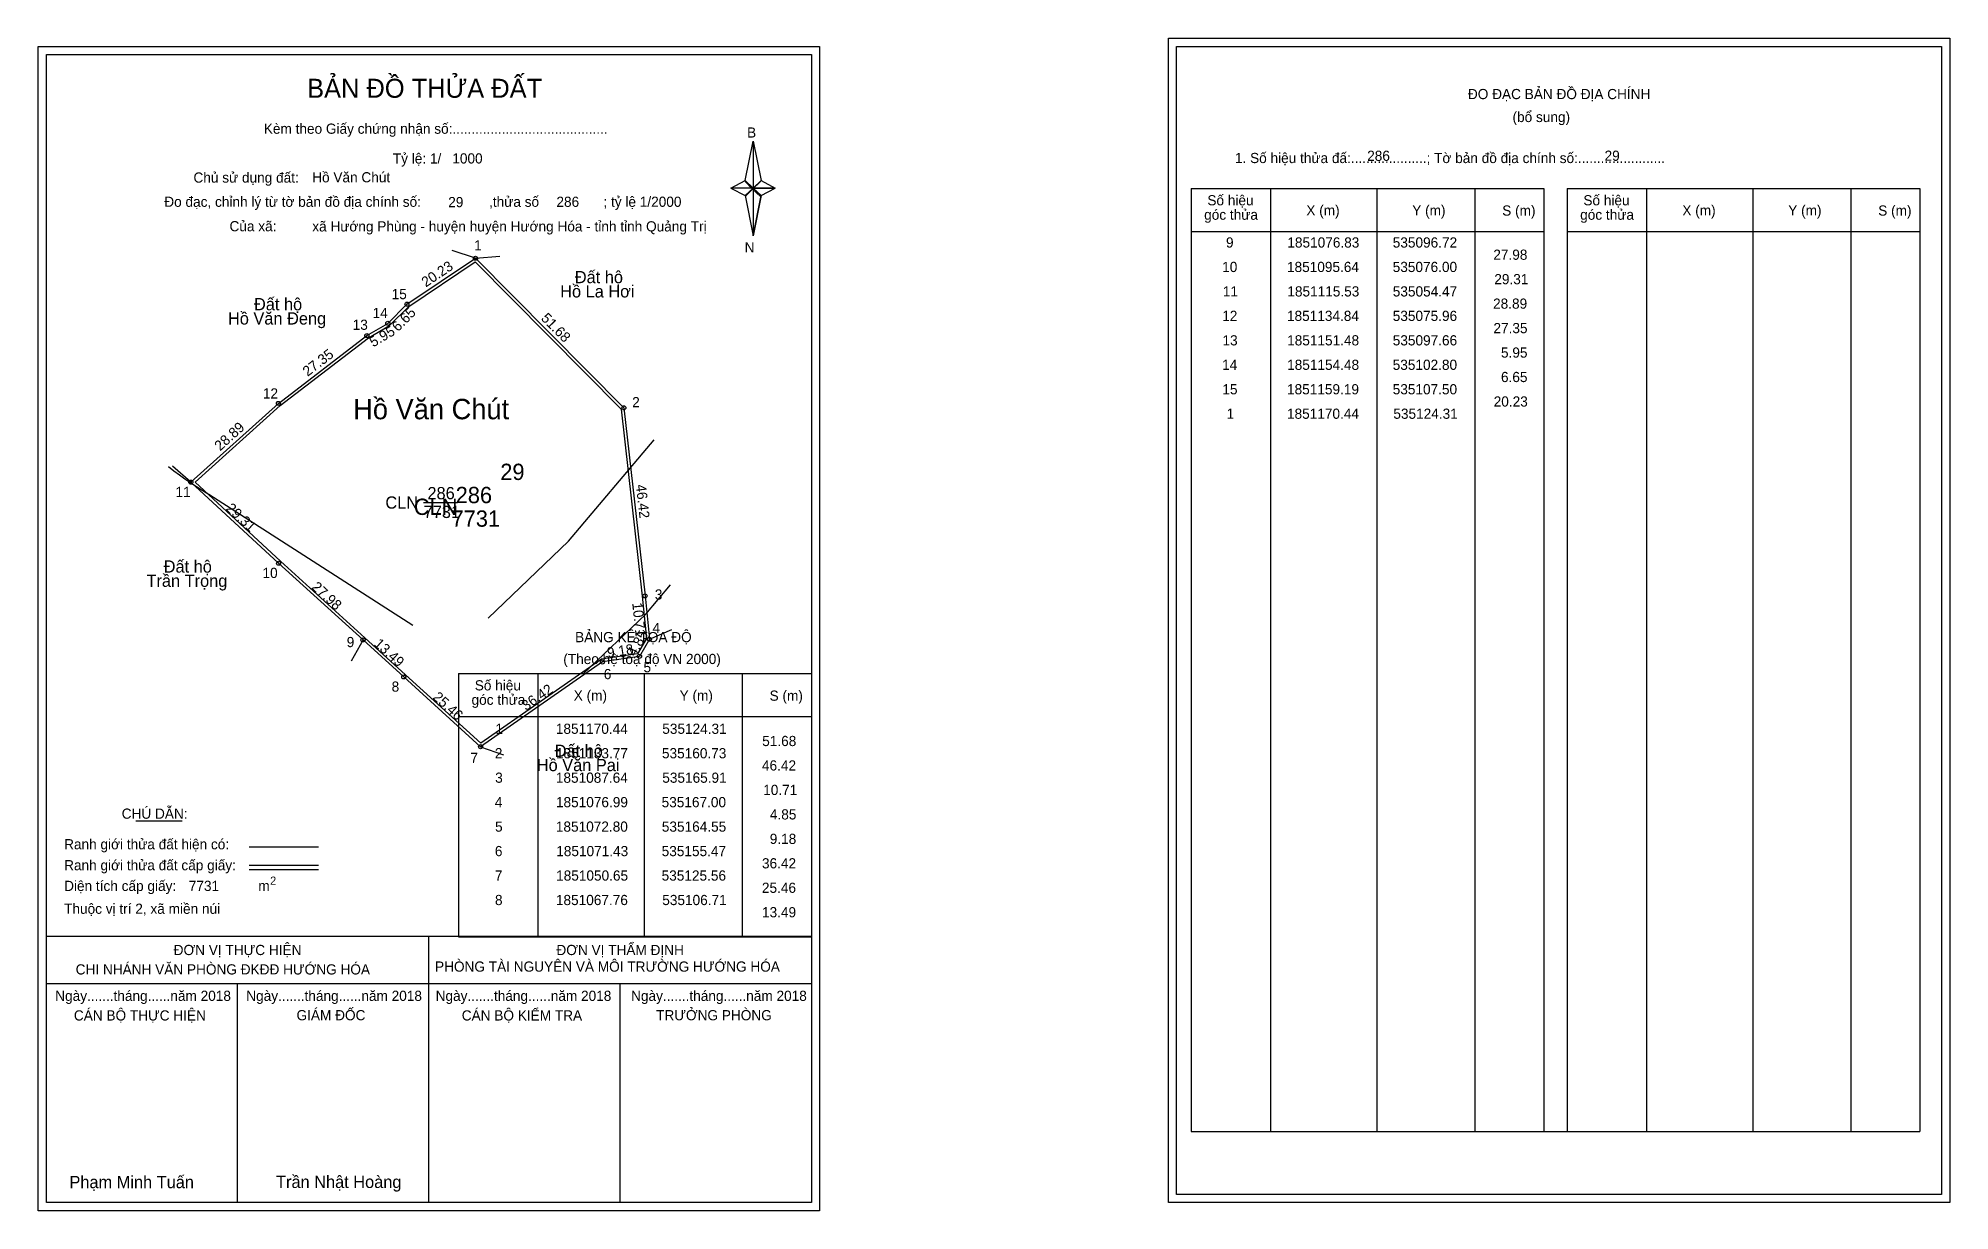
# Model space of a CAD drawing. Extents: x 535017 to 535486, y 1850937 to 1851224.
import ezdxf

# ---------------------------------------------------------------- set-up
doc = ezdxf.new("R2010")
doc.units = 0
for name, color, linetype in [('Level 1', 7, 'Continuous'), ('Level 10', 7, 'Continuous'), ('Level 11', 7, 'Continuous'), ('Level 12', 7, 'Continuous'), ('Level 13', 7, 'Continuous'), ('Level 2', 7, 'Continuous'), ('Level 27', 7, 'Continuous'), ('Level 3', 7, 'Continuous'), ('Level 36', 7, 'Continuous'), ('Level 4', 7, 'Continuous'), ('Level 49', 7, 'Continuous'), ('Level 5', 7, 'Continuous'), ('Level 53', 7, 'Continuous'), ('Level 55', 7, 'Continuous'), ('Level 6', 7, 'Continuous'), ('Level 63', 7, 'Continuous'), ('Level 7', 7, 'Continuous'), ('Level 9', 7, 'Continuous')]:
    doc.layers.add(name, color=color, linetype=linetype)

msp = doc.modelspace()

# ---------------------------------------------------------------- linework, layer by layer
at = {"layer": 'Level 1'}
for p, q in [((535019.03, 1851220.41), (535019.03, 1851220.41)), ((535296.35, 1851222.41), (535296.35, 1851222.41)), ((535190.45, 1851189.53), (535192.42, 1851199.17)), ((535192.42, 1851199.17), (535192.42, 1851187.64)), ((535192.42, 1851199.17), (535194.39, 1851189.53)), ((535187.01, 1851187.64), (535190.45, 1851189.53)), ((535190.45, 1851189.53), (535192.42, 1851187.64)), ((535192.27, 1851187.42), (535190.45, 1851189.31)), ((535192.42, 1851187.64), (535190.45, 1851185.8)), ((535192.27, 1851187.42), (535190.45, 1851185.58)), ((535190.45, 1851185.58), (535192.27, 1851187.42)), ((535194.24, 1851189.31), (535192.27, 1851187.42)), ((535192.27, 1851187.42), (535194.24, 1851189.31)), ((535194.24, 1851185.58), (535192.27, 1851187.42)), ((535194.39, 1851189.53), (535192.42, 1851187.64)), ((535192.42, 1851187.64), (535192.42, 1851175.94)), ((535192.42, 1851187.64), (535197.83, 1851187.64)), ((535192.42, 1851187.64), (535194.39, 1851185.8)), ((535194.39, 1851185.8), (535197.83, 1851187.64)), ((535299.89, 1851187.55), (535386.49, 1851187.55)), ((535319.48, 1850956.29), (535319.48, 1851187.55)), ((535345.55, 1850956.29), (535345.55, 1851187.55)), ((535369.52, 1851187.55), (535369.52, 1850956.29)), ((535386.49, 1851187.55), (535386.49, 1850956.29)), ((535392.14, 1851187.55), (535478.75, 1851187.55)), ((535411.73, 1850956.29), (535411.73, 1851187.55)), ((535437.81, 1850956.29), (535437.81, 1851187.55)), ((535461.78, 1851187.55), (535461.78, 1850956.29)), ((535478.75, 1851187.55), (535478.75, 1850956.29)), ((535190.45, 1851185.8), (535192.42, 1851175.94)), ((535194.39, 1851185.8), (535192.42, 1851175.94)), ((535299.89, 1851177.03), (535386.49, 1851177.03)), ((535392.14, 1851177.03), (535478.75, 1851177.03)), ((535120.13, 1851068.58), (535206.73, 1851068.58)), ((535139.72, 1851004.06), (535139.72, 1851068.58)), ((535165.79, 1851004.06), (535165.79, 1851068.58)), ((535189.76, 1851068.58), (535189.76, 1851004.06)), ((535120.13, 1851058.05), (535206.73, 1851058.05)), ((535040.95, 1851032.47), (535052.35, 1851032.47)), ((535068.81, 1851026.07), (535085.83, 1851026.07)), ((535068.81, 1851021.62), (535085.83, 1851021.62)), ((535068.81, 1851020.53), (535085.83, 1851020.53)), ((535125.86, 1851004.06), (535019.03, 1851004.06)), ((535206.73, 1851004.06), (535101.89, 1851004.06)), ((535112.88, 1850938.83), (535112.88, 1851004.06)), ((535120.13, 1851004.05), (535206.73, 1851004.05)), ((535206.73, 1850992.51), (535019.03, 1850992.51)), ((535065.95, 1850938.83), (535065.95, 1850992.51)), ((535159.8, 1850938.83), (535159.8, 1850992.51)), ((535299.89, 1850956.29), (535478.75, 1850956.29)), ((535206.73, 1850938.83), (535206.73, 1850938.83)), ((535484.05, 1850940.83), (535484.05, 1850940.83))]:
    msp.add_line(p, q, dxfattribs=at)
for points in [[(535190.45, 1851189.53), (535192.42, 1851199.17), (535192.42, 1851187.64)], [(535187.01, 1851187.64), (535190.45, 1851185.8), (535192.42, 1851187.64)], [(535192.42, 1851187.64), (535194.39, 1851189.53), (535197.83, 1851187.64)], [(535192.42, 1851187.64), (535192.42, 1851175.94), (535194.39, 1851185.8)]]:
    msp.add_lwpolyline(points, close=True, dxfattribs=at)
at = {"layer": 'Level 10'}
for p, q in [((535076, 1851095.64), (535096.72, 1851076.83)), ((535155.47, 1851071.43), (535125.56, 1851050.65)), ((535106.71, 1851067.76), (535125.56, 1851050.65))]:
    msp.add_line(p, q, dxfattribs=at)
for points in [[(535054.47, 1851115.53), (535075.96, 1851134.84), (535097.66, 1851151.48), (535102.8, 1851154.48), (535107.5, 1851159.19), (535124.31, 1851170.44), (535160.73, 1851133.77), (535165.91, 1851087.64), (535167, 1851076.99), (535164.55, 1851072.8), (535155.47, 1851071.43), (535125.56, 1851050.65), (535106.71, 1851067.76), (535096.72, 1851076.83), (535076, 1851095.64)], [(535055.51, 1851115.52), (535076.41, 1851134.3), (535098.05, 1851150.9), (535103.23, 1851153.92), (535107.95, 1851158.65), (535124.22, 1851169.54), (535160.06, 1851133.45), (535165.21, 1851087.57), (535166.28, 1851077.15), (535164.11, 1851073.44), (535155.2, 1851072.1), (535125.62, 1851051.54), (535107.18, 1851068.28), (535097.19, 1851077.35), (535076.47, 1851096.16)]]:
    msp.add_lwpolyline(points, close=True, dxfattribs=at)
at = {"layer": 'Level 11'}
for centre in [(535124.31, 1851170.44), (535107.5, 1851159.19), (535102.8, 1851154.48), (535097.66, 1851151.48), (535075.96, 1851134.84), (535160.73, 1851133.77), (535054.47, 1851115.53), (535054.47, 1851115.53), (535076, 1851095.64), (535165.91, 1851087.64), (535096.72, 1851076.83), (535167, 1851076.99), (535155.47, 1851071.43), (535164.55, 1851072.8), (535106.71, 1851067.76), (535125.56, 1851050.65)]:
    msp.add_circle(centre, 0.5, dxfattribs=at)
at = {"layer": 'Level 12'}
for p, q in [((535147.16, 1851101.03), (535168.15, 1851125.95)), ((535048.99, 1851119.35), (535050.3, 1851118.34)), ((535050.3, 1851118.34), (535051.66, 1851117.33)), ((535051.66, 1851117.33), (535053.04, 1851116.34)), ((535053.04, 1851116.34), (535054.44, 1851115.39)), ((535054.44, 1851115.39), (535055.85, 1851114.46)), ((535055.85, 1851114.46), (535057.28, 1851113.56)), ((535057.28, 1851113.56), (535058.72, 1851112.68)), ((535058.72, 1851112.68), (535058.89, 1851112.58)), ((535058.89, 1851112.58), (535108.96, 1851080.45)), ((535127.41, 1851082.21), (535147.16, 1851101.03)), ((535166.13, 1851083.19), (535172.15, 1851090.34)), ((535150.63, 1851068.42), (535166.13, 1851083.19))]:
    msp.add_line(p, q, dxfattribs=at)
at = {"layer": 'Level 27'}
for p, q in [((535124.31, 1851170.44), (535118.63, 1851172.37)), ((535124.31, 1851170.44), (535130.29, 1851170.97)), ((535054.47, 1851115.53), (535049.96, 1851119.48)), ((535167, 1851076.99), (535172.49, 1851079.42)), ((535096.72, 1851076.83), (535093.78, 1851071.6)), ((535125.56, 1851050.65), (535131.21, 1851048.63))]:
    msp.add_line(p, q, dxfattribs=at)
at = {"layer": 'Level 3'}
for p, q in [((535299.89, 1851187.55), (535299.89, 1850956.29)), ((535392.14, 1851187.55), (535392.14, 1850956.29)), ((535120.13, 1851068.58), (535120.13, 1851004.06))]:
    msp.add_line(p, q, dxfattribs=at)
at = {"layer": 'Level 63'}
for points in [[(535294.36, 1851224.41), (535486.06, 1851224.41), (535486.06, 1850938.83), (535294.36, 1850938.83)], [(535017.03, 1851222.41), (535208.73, 1851222.41), (535208.73, 1850936.83), (535017.03, 1850936.83)], [(535019.03, 1851220.41), (535206.73, 1851220.41), (535206.73, 1850938.83), (535019.03, 1850938.83)], [(535296.36, 1851222.41), (535484.06, 1851222.41), (535484.06, 1850940.83), (535296.36, 1850940.83)]]:
    msp.add_lwpolyline(points, close=True, dxfattribs=at)
at = {"layer": 'Level 9'}
msp.add_line((535111.6, 1851110.54), (535119.93, 1851110.54), dxfattribs=at)

# ---------------------------------------------------------------- texts
at = {"layer": 'Level 1'}
for s, height, p in [('BẢN ĐỒ THỬA ĐẤT', 4.6657, (535083, 1851209.81)), ('ĐO ĐẠC BẢN ĐỒ ĐỊA CHÍNH', 2.5, (535367.83, 1851209.47)), ('(bổ sung)', 2.5, (535378.77, 1851203.85)), ('Kèm theo Giấy chứng nhận số:.........................................', 2.5, (535072.38, 1851200.98)), ('B', 2.5, (535190.96, 1851200.04)), ('1. Số hiệu thửa đấ:....................; Tờ bản đồ địa chính số:.......................', 2.5, (535310.66, 1851193.79)), ('Chủ sử dụng đất:', 2.5, (535055.12, 1851188.99)), ('Đo đạc, chỉnh lý từ tờ bản đồ địa chính số:                  ,thửa số                 ; tỷ lệ 1/2000', 2.5, (535047.96, 1851183.06)), ('góc thửa', 2.5, (535303.11, 1851179.89)), ('Số hiệu', 2.5, (535303.9, 1851183.42)), ('X (m)', 2.5, (535328.18, 1851180.95)), ('Y (m)', 2.5, (535354.16, 1851180.95)), ('S (m)', 2.5, (535376.24, 1851180.9)), ('góc thửa', 2.5, (535395.37, 1851179.89)), ('Số hiệu', 2.5, (535396.16, 1851183.42)), ('X (m)', 2.5, (535420.44, 1851180.95)), ('Y (m)', 2.5, (535446.42, 1851180.95)), ('S (m)', 2.5, (535468.5, 1851180.9)), ('Của xã:', 2.5, (535063.96, 1851177.06)), ('N', 2.5, (535190.36, 1851171.87)), ('BẢNG KÊ TỌA ĐỘ', 2.5, (535148.76, 1851076.28)), ('(Theo hệ toạ độ VN 2000)', 2.5, (535145.86, 1851070.92)), ('Số hiệu', 2.5, (535124.14, 1851064.45)), ('góc thửa', 2.5, (535123.35, 1851060.92)), ('X (m)', 2.5, (535148.42, 1851061.97)), ('Y (m)', 2.5, (535174.4, 1851061.97)), ('S (m)', 2.5, (535196.48, 1851061.92)), ('CHÚ DẪN:', 2.5, (535037.51, 1851032.98)), ('Ranh giới thửa đất hiện có:', 2.5, (535023.38, 1851025.48)), ('Ranh giới thửa đất cấp giấy:', 2.5, (535023.38, 1851020.34)), ('Diện tích cấp giấy:', 2.5, (535023.38, 1851015.26)), ('2', 2, (535073.93, 1851016.79)), ('m', 2.5, (535071.03, 1851015.28)), ('Thuộc vị trí 2, xã miền núi', 2.5, (535023.38, 1851009.66)), ('ĐƠN VỊ THỰC HIỆN', 2.5, (535050.26, 1850999.54)), ('ĐƠN VỊ THẨM ĐỊNH', 2.5, (535144.17, 1850999.54)), ('CHI NHÁNH VĂN PHÒNG ĐKĐĐ HƯỚNG HÓA', 2.5, (535026.22, 1850994.78)), ('PHÒNG TÀI NGUYÊN VÀ MÔI TRƯỜNG HƯỚNG HÓA', 2.5, (535114.39, 1850995.47)), ('Ngày.......tháng......năm 2018', 2.5, (535021.2, 1850988.3)), ('Ngày.......tháng......năm 2018', 2.5, (535068.07, 1850988.3)), ('Ngày.......tháng......năm 2018', 2.5, (535114.54, 1850988.3)), ('Ngày.......tháng......năm 2018', 2.5, (535162.5, 1850988.3)), ('CÁN BỘ THỰC HIỆN', 2.5, (535025.78, 1850983.49)), ('GIÁM ĐỐC', 2.5, (535080.41, 1850983.55)), ('CÁN BỘ KIỂM TRA', 2.5, (535120.95, 1850983.49)), ('TRƯỞNG PHÒNG', 2.5, (535168.64, 1850983.55)), ('Phạm Minh Tuấn', 3, (535024.69, 1850942.37)), ('Trần Nhật Hoàng', 3, (535075.38, 1850942.42))]:
    msp.add_text(s, height=height, dxfattribs=at).set_placement(p)
at = {"layer": 'Level 11'}
msp.add_text('Tỷ lệ: 1/', height=2.5, dxfattribs=at).set_placement((535104.04, 1851193.67))
at = {"layer": 'Level 13'}
for s, p in [('CLN', (535102.21, 1851109.04)), ('286', (535112.53, 1851111.34)), ('7731', (535111.6, 1851106.74))]:
    msp.add_text(s, height=3, dxfattribs=at).set_placement(p)
at = {"layer": 'Level 2'}
msp.add_text('Hồ Văn Chút', height=5, dxfattribs=at).set_placement((535094.3, 1851130.96))
at = {"layer": 'Level 3'}
msp.add_text('CLN', height=4, dxfattribs=at).set_placement((535109.19, 1851107.49))
at = {"layer": 'Level 36'}
for s, p in [('Hồ La Hơi', (535145.1, 1851160.83)), ('Đất hộ', (535148.69, 1851164.33)), ('Đất hộ', (535069.97, 1851157.69)), ('Hồ Văn Đeng', (535063.59, 1851154.19)), ('Trần Trọng', (535043.59, 1851089.85)), ('Đất hộ', (535047.81, 1851093.35)), ('Đất hộ', (535143.75, 1851048.15)), ('Hồ Văn Pai', (535139.36, 1851044.65))]:
    msp.add_text(s, height=3, dxfattribs=at).set_placement(p)
at = {"layer": 'Level 4'}
msp.add_text('286', height=4, dxfattribs=at).set_placement((535119.46, 1851110.38))
at = {"layer": 'Level 49'}
for s, rotation, p in [('20.23', 33.7922, (535112.13, 1851163.25)), ('6.65', 45.0609, (535105.29, 1851152.3)), ('51.68', 314.804, (535140.23, 1851155.54)), ('5.95', 30.2703, (535099.21, 1851148.56)), ('27.35', 37.4817, (535083.12, 1851141.34)), ('28.89', 41.9415, (535061.65, 1851123.06)), ('46.42', 276.407, (535163.66, 1851114.85)), ('29.31', 317.2674, (535062.89, 1851108.84)), ('27.98', 317.7663, (535083.9, 1851089.55)), ('10.71', 275.8437, (535162.77, 1851085.89)), ('4.85', 59.6841, (535163.51, 1851072.61)), ('13.49', 317.7634, (535099.23, 1851075.63)), ('9.18', 8.5801, (535156.8, 1851072.44)), ('36.42', 34.7897, (535136.71, 1851059.37)), ('25.46', 317.7702, (535113.65, 1851062.54))]:
    msp.add_text(s, height=2.5, rotation=rotation, dxfattribs=at).set_placement(p)
at = {"layer": 'Level 5'}
msp.add_text('7731', height=4, dxfattribs=at).set_placement((535118.45, 1851104.6))
at = {"layer": 'Level 53'}
for s, p in [('9', (535308.46, 1851173.07)), ('1851076.83', (535323.52, 1851173.07)), ('535096.72', (535349.38, 1851173.07)), ('10', (535307.53, 1851167.07)), ('1851095.64', (535323.43, 1851167.07)), ('535076.00', (535349.37, 1851167.07)), ('27.98', (535374.06, 1851170.07)), ('11', (535307.69, 1851161.07)), ('1851115.53', (535323.52, 1851161.07)), ('535054.47', (535349.39, 1851161.07)), ('29.31', (535374.3, 1851164.07)), ('28.89', (535374, 1851158.07)), ('12', (535307.54, 1851155.07)), ('1851134.84', (535323.43, 1851155.07)), ('535075.96', (535349.38, 1851155.07)), ('27.35', (535374.09, 1851152.07)), ('13', (535307.61, 1851149.07)), ('1851151.48', (535323.47, 1851149.07)), ('535097.66', (535349.38, 1851149.07)), ('14', (535307.52, 1851143.07)), ('1851154.48', (535323.47, 1851143.07)), ('535102.80', (535349.37, 1851143.07)), ('5.95', (535375.94, 1851146.07)), ('6.65', (535375.94, 1851140.07)), ('15', (535307.58, 1851137.07)), ('1851159.19', (535323.44, 1851137.07)), ('535107.50', (535349.37, 1851137.07)), ('20.23', (535374.15, 1851134.07)), ('1', (535308.61, 1851131.07)), ('1851170.44', (535323.43, 1851131.07)), ('535124.31', (535349.53, 1851131.07)), ('1', (535129.22, 1851053.8)), ('1851170.44', (535144.04, 1851053.8)), ('535124.31', (535170.15, 1851053.8)), ('51.68', (535194.67, 1851050.8)), ('2', (535129.07, 1851047.8)), ('1851133.77', (535144.06, 1851047.8)), ('535160.73', (535170.07, 1851047.8)), ('46.42', (535194.61, 1851044.8)), ('3', (535129.15, 1851041.8)), ('1851087.64', (535144.04, 1851041.8)), ('535165.91', (535170.15, 1851041.8)), ('4', (535129.06, 1851035.8)), ('1851076.99', (535144.06, 1851035.8)), ('535167.00', (535169.99, 1851035.8)), ('10.71', (535194.91, 1851038.8)), ('5', (535129.12, 1851029.8)), ('1851072.80', (535144.04, 1851029.8)), ('535164.55', (535170.04, 1851029.8)), ('4.85', (535196.55, 1851032.8)), ('9.18', (535196.52, 1851026.8)), ('6', (535129.07, 1851023.8)), ('1851071.43', (535144.13, 1851023.8)), ('535155.47', (535170, 1851023.8)), ('36.42', (535194.61, 1851020.8)), ('7', (535129.08, 1851017.8)), ('1851050.65', (535144.1, 1851017.8)), ('535125.56', (535169.99, 1851017.8)), ('8', (535129.1, 1851011.8)), ('1851067.76', (535144.05, 1851011.8)), ('535106.71', (535170.15, 1851011.8)), ('25.46', (535194.6, 1851014.8)), ('13.49', (535194.62, 1851008.8))]:
    msp.add_text(s, height=2.5, dxfattribs=at).set_placement(p)
at = {"layer": 'Level 55'}
for s, height, p in [('1', 0.4, (535124.2, 1851170.44)), ('0', 0.11, (535124.27, 1851170.33)), ('0', 0.11, (535124.27, 1851170.33)), ('15', 0.4, (535107.22, 1851159.19)), ('0', 0.11, (535107.46, 1851159.08)), ('14', 0.4, (535102.51, 1851154.48)), ('0', 0.11, (535102.76, 1851154.37)), ('13', 0.4, (535097.39, 1851151.48)), ('0', 0.11, (535097.62, 1851151.37)), ('12', 0.4, (535075.68, 1851134.84)), ('0', 0.11, (535075.92, 1851134.73)), ('2', 0.4, (535160.59, 1851133.77)), ('0', 0.11, (535160.69, 1851133.66)), ('11', 0.4, (535054.21, 1851115.53)), ('0', 0.11, (535054.43, 1851115.42)), ('0', 0.11, (535054.43, 1851115.42)), ('10', 0.4, (535075.72, 1851095.64)), ('0', 0.11, (535075.96, 1851095.53)), ('3', 0.4, (535165.79, 1851087.64)), ('0', 0.11, (535165.87, 1851087.53)), ('9', 0.4, (535096.58, 1851076.83)), ('0', 0.11, (535096.68, 1851076.72)), ('0', 0.11, (535096.68, 1851076.72)), ('0', 0.11, (535096.68, 1851076.72)), ('4', 0.4, (535166.86, 1851076.99)), ('0', 0.11, (535166.96, 1851076.88)), ('0', 0.11, (535166.96, 1851076.88)), ('0', 0.11, (535166.96, 1851076.88)), ('6', 0.4, (535155.33, 1851071.43)), ('0', 0.11, (535155.43, 1851071.32)), ('0', 0.11, (535155.43, 1851071.32)), ('5', 0.4, (535164.42, 1851072.8)), ('0', 0.11, (535164.51, 1851072.69)), ('0', 0.11, (535164.51, 1851072.69)), ('8', 0.4, (535106.58, 1851067.76)), ('0', 0.11, (535106.67, 1851067.65)), ('0', 0.11, (535106.67, 1851067.65)), ('7', 0.4, (535125.43, 1851050.65)), ('0', 0.11, (535125.52, 1851050.54)), ('0', 0.11, (535125.52, 1851050.54)), ('0', 0.11, (535125.52, 1851050.54)), ('0', 0.11, (535125.52, 1851050.54))]:
    msp.add_text(s, height=height, dxfattribs=at).set_placement(p)
at = {"layer": 'Level 6'}
for s, p in [('1000', (535118.63, 1851193.69)), ('286', (535343.11, 1851194.33)), ('29', (535401.36, 1851194.35)), ('Hồ Văn Chút', (535084.25, 1851189.06)), ('29', (535117.63, 1851182.97)), ('286', (535144.18, 1851183.05)), ('xã Hướng Phùng - huyện huyện Hướng Hóa - tỉnh tỉnh Quảng Trị', (535084.27, 1851177.02)), ('7731', (535053.97, 1851015.26))]:
    msp.add_text(s, height=2.5, dxfattribs=at).set_placement(p)
at = {"layer": 'Level 7'}
msp.add_text('29', height=4, dxfattribs=at).set_placement((535130.4, 1851116.06))
at = {"layer": 'Level 9'}
for s, p in [('1', (535123.99, 1851172.37)), ('15', (535103.74, 1851160.41)), ('13', (535094.18, 1851152.89)), ('14', (535099.06, 1851155.76)), ('12', (535072.15, 1851136.05)), ('2', (535162.77, 1851133.9)), ('11', (535050.71, 1851111.9)), ('10', (535072.06, 1851092.03)), ('3', (535168.32, 1851086.73)), ('4', (535167.75, 1851078.51)), ('9', (535092.72, 1851075.07)), ('6', (535155.8, 1851067.21)), ('5', (535165.54, 1851068.9)), ('8', (535103.74, 1851064.14)), ('7', (535123.07, 1851046.66))]:
    msp.add_text(s, height=2.5, dxfattribs=at).set_placement(p)

doc.saveas('drawing.dxf')
